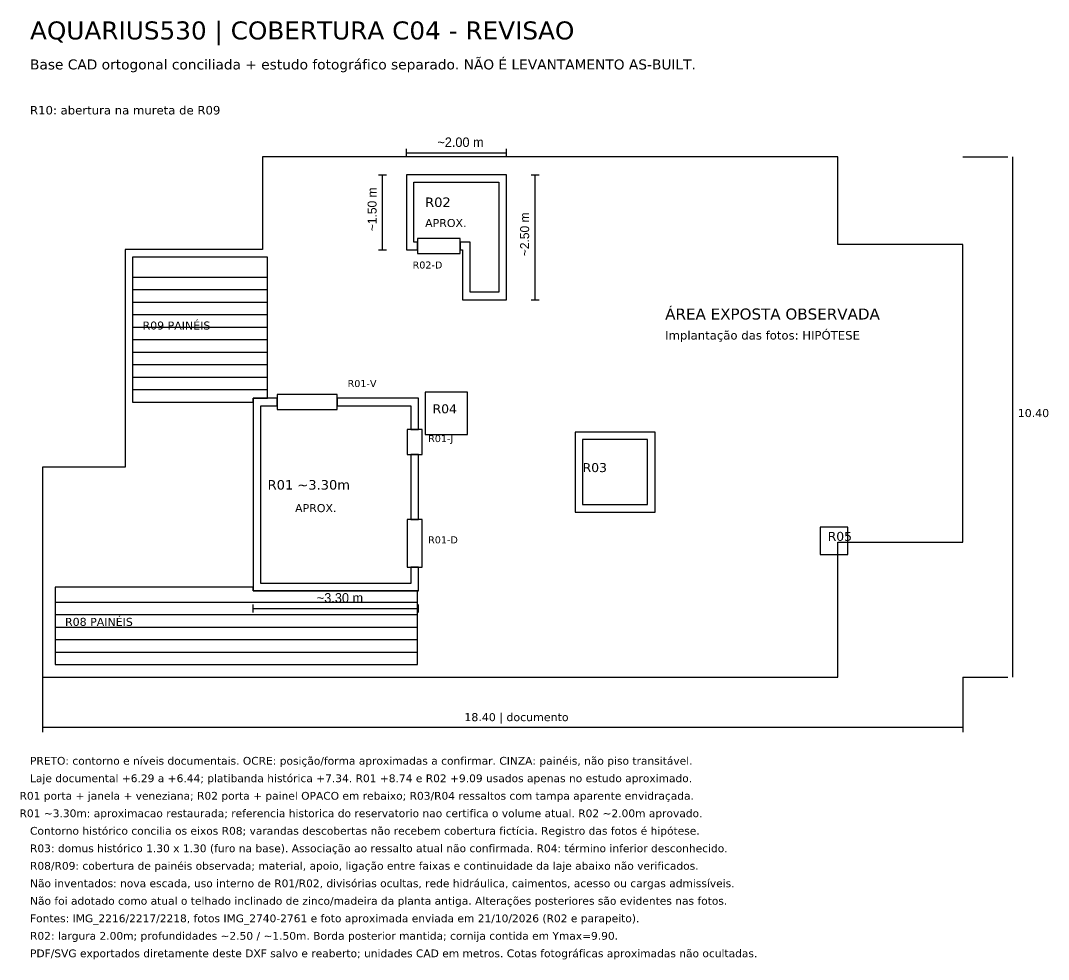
# Model space of a CAD drawing. Header units: metres. Extents: x -11 to 73, y -85 to 15.
# Drawn here: x 48.71 to 69.26, y -45.89 to -27.12 of the extents above; entities that cross this region are included whole.
import ezdxf

# ---------------------------------------------------------------- set-up
doc = ezdxf.new("R2010")
doc.units = ezdxf.units.M
for name, color, linetype in [('04_ROOFTOP$0$ABERTURAS', 4, 'Continuous'), ('04_ROOFTOP$0$BASE_DOCUMENTAL', 7, 'Continuous'), ('04_ROOFTOP$0$COTAS', 7, 'Continuous'), ('04_ROOFTOP$0$FOTO_HIPOTESE', 30, 'Continuous'), ('04_ROOFTOP$0$HISTORICO', 8, 'Continuous'), ('04_ROOFTOP$0$NOTAS', 7, 'Continuous'), ('04_ROOFTOP$0$PAINEIS_NAO_PISO', 8, 'Continuous')]:
    doc.layers.add(name, color=color, linetype=linetype)
doc.styles.add('04_ROOFTOP$0$READABLE', font='DejaVuSans.ttf')

# ---------------------------------------------------------------- blocks, each defined once
blk = doc.blocks.new('04_ROOFTOP')
at = {"layer": '04_ROOFTOP$0$ABERTURAS'}
for points in [[(1.65, 8.22), (2.5, 8.22), (2.5, 8.52), (1.65, 8.52)], [(-1.16, 5.1), (0.04, 5.1), (0.04, 5.4), (-1.16, 5.4)], [(1.44, 4.2), (1.74, 4.2), (1.74, 4.7), (1.44, 4.7)], [(1.44, 1.95), (1.74, 1.95), (1.74, 2.9), (1.44, 2.9)]]:
    blk.add_lwpolyline(points, close=True, dxfattribs=at)
at = {"layer": '04_ROOFTOP$0$BASE_DOCUMENTAL'}
blk.add_lwpolyline([(-5.85, -0.25), (10.05, -0.25), (10.05, 2.45), (12.55, 2.45), (12.55, 8.4), (10.05, 8.4), (10.05, 10.15), (-1.45, 10.15), (-1.45, 8.3), (-4.2, 8.3), (-4.2, 3.95), (-5.85, 3.95)], close=True, dxfattribs=at)
at = {"layer": '04_ROOFTOP$0$COTAS'}
for p, q in [((1.425, 10.15), (1.425, 10.31)), ((3.425, 10.15), (3.425, 10.31)), ((1.425, 10.23), (3.425, 10.23)), ((12.55, 10.15), (13.45, 10.15)), ((13.55, -0.25), (13.55, 10.15)), ((0.87, 9.795), (1.03, 9.795)), ((0.95, 8.295), (0.95, 9.795)), ((3.92, 9.795), (4.08, 9.795)), ((4, 7.295), (4, 9.795)), ((0.87, 8.295), (1.03, 8.295)), ((3.92, 7.295), (4.08, 7.295)), ((-1.635, 1.04), (-1.635, 1.2)), ((-1.635, 1.12), (1.665, 1.12)), ((1.665, 1.04), (1.665, 1.2)), ((-5.85, -0.25), (-5.85, -1.35)), ((12.55, -0.25), (12.55, -1.35)), ((12.55, -0.25), (13.45, -0.25)), ((-5.85, -1.25), (12.55, -1.25))]:
    blk.add_line(p, q, dxfattribs=at)
at = {"layer": '04_ROOFTOP$0$FOTO_HIPOTESE'}
for points in [[(2.55, 7.295), (3.425, 7.295), (3.425, 9.795), (1.425, 9.795), (1.425, 8.295), (1.65, 8.295), (1.65, 8.445), (1.575, 8.445), (1.575, 9.645), (3.275, 9.645), (3.275, 7.445), (2.7, 7.445), (2.7, 8.445), (2.5, 8.445), (2.5, 8.295), (2.55, 8.295)], [(1.8, 4.6), (2.65, 4.6), (2.65, 5.45), (1.8, 5.45)], [(1.665, 1.475), (1.665, 1.95), (1.515, 1.95), (1.515, 1.625), (-1.485, 1.625), (-1.485, 5.175), (-1.16, 5.175), (-1.16, 5.325), (-1.635, 5.325), (-1.635, 1.475)], [(0.04, 5.175), (1.515, 5.175), (1.515, 4.7), (1.665, 4.7), (1.665, 5.325), (0.04, 5.325)], [(4.8, 3.05), (6.4, 3.05), (6.4, 4.65), (4.8, 4.65)], [(1.515, 2.9), (1.665, 2.9), (1.665, 4.2), (1.515, 4.2)], [(9.7, 2.2), (10.25, 2.2), (10.25, 2.75), (9.7, 2.75)]]:
    blk.add_lwpolyline(points, close=True, dxfattribs=at)
at = {"layer": '04_ROOFTOP$0$HISTORICO'}
blk.add_lwpolyline([(4.95, 3.2), (6.25, 3.2), (6.25, 4.5), (4.95, 4.5)], close=True, dxfattribs=at)
at = {"layer": '04_ROOFTOP$0$PAINEIS_NAO_PISO'}
for p, q in [((-4.05, 7.75), (-1.35, 7.75)), ((-4.05, 7.5), (-1.35, 7.5)), ((-4.05, 7.25), (-1.35, 7.25)), ((-4.05, 7), (-1.35, 7)), ((-4.05, 6.75), (-1.35, 6.75)), ((-4.05, 6.5), (-1.35, 6.5)), ((-4.05, 6.25), (-1.35, 6.25)), ((-4.05, 6), (-1.35, 6)), ((-4.05, 5.75), (-1.35, 5.75)), ((-4.05, 5.5), (-1.35, 5.5)), ((-4.05, 5.25), (-1.635, 5.25)), ((-5.6, 1.25), (1.65, 1.25)), ((-5.6, 1), (1.65, 1)), ((-5.6, 0.75), (1.65, 0.75)), ((-5.6, 0.5), (1.65, 0.5)), ((-5.6, 0.25), (1.65, 0.25)), ((-5.6, 0), (1.65, 0))]:
    blk.add_line(p, q, dxfattribs=at)
for points in [[(-4.05, 5.25), (-1.635, 5.25), (-1.635, 5.325), (-1.35, 5.325), (-1.35, 8.15), (-4.05, 8.15)], [(-5.6, 0), (1.65, 0), (1.65, 1.475), (-1.635, 1.475), (-1.635, 1.55), (-5.6, 1.55)]]:
    blk.add_lwpolyline(points, close=True, dxfattribs=at)
at = {"layer": '04_ROOFTOP$0$ABERTURAS', "style": '04_ROOFTOP$0$READABLE'}
for s, p in [('R02-D', (1.55, 7.92)), ('R01-V', (0.25, 5.55)), ('R01-J', (1.86, 4.45)), ('R01-D', (1.86, 2.425))]:
    blk.add_text(s, height=0.14, dxfattribs=at).set_placement(p)
at = {"layer": '04_ROOFTOP$0$COTAS'}
for s, p in [('~2.00 m', (2.045, 10.35)), ('~3.30 m', (-0.365, 1.24))]:
    blk.add_text(s, height=0.19, dxfattribs=at).set_placement(p)
for s, p in [('~1.50 m', (0.83, 8.665)), ('~2.50 m', (3.88, 8.165))]:
    blk.add_text(s, height=0.18, rotation=90, dxfattribs=at).set_placement(p)
at = {"layer": '04_ROOFTOP$0$FOTO_HIPOTESE', "style": '04_ROOFTOP$0$READABLE'}
for s, height, p in [('R10: abertura na mureta de R09', 0.17, (-6.1, 11)), ('R02', 0.19, (1.8, 9.15)), ('APROX.', 0.16, (1.8, 8.75)), ('ÁREA EXPOSTA OBSERVADA', 0.22, (6.6, 6.9)), ('Implantação das fotos: HIPÓTESE', 0.17, (6.6, 6.5)), ('R04', 0.18, (1.95, 5.025)), ('R03', 0.18, (4.95, 3.85)), ('R01 ~3.30m', 0.19, (-1.35, 3.5)), ('APROX.', 0.16, (-0.8, 3.05)), ('R05', 0.18, (9.85, 2.475))]:
    blk.add_text(s, height=height, dxfattribs=at).set_placement(p)
at = {"layer": '04_ROOFTOP$0$NOTAS', "style": '04_ROOFTOP$0$READABLE'}
for s, height, p in [('AQUARIUS530 | COBERTURA C04 - REVISAO', 0.36, (-6.1, 12.5)), ('Base CAD ortogonal conciliada + estudo fotográfico separado. NÃO É LEVANTAMENTO AS-BUILT.', 0.2, (-6.1, 11.9)), ('10.40', 0.16, (13.65, 4.95)), ('18.40 | documento', 0.16, (2.585, -1.13)), ('PRETO: contorno e níveis documentais. OCRE: posição/forma aproximadas a confirmar. CINZA: painéis, não piso transitável.', 0.155, (-6.1, -2)), ('Laje documental +6.29 a +6.44; platibanda histórica +7.34. R01 +8.74 e R02 +9.09 usados apenas no estudo aproximado.', 0.155, (-6.1, -2.35)), ('R01 porta + janela + veneziana; R02 porta + painel OPACO em rebaixo; R03/R04 ressaltos com tampa aparente envidraçada.', 0.155, (-6.31, -2.7)), ('R01 ~3.30m: aproximacao restaurada; referencia historica do reservatorio nao certifica o volume atual. R02 ~2.00m aprovado.', 0.155, (-6.31, -3.05)), ('Contorno histórico concilia os eixos R08; varandas descobertas não recebem cobertura fictícia. Registro das fotos é hipótese.', 0.155, (-6.1, -3.4)), ('R03: domus histórico 1.30 x 1.30 (furo na base). Associação ao ressalto atual não confirmada. R04: término inferior desconhecido.', 0.155, (-6.1, -3.75)), ('R08/R09: cobertura de painéis observada; material, apoio, ligação entre faixas e continuidade da laje abaixo não verificados.', 0.155, (-6.1, -4.1)), ('Não inventados: nova escada, uso interno de R01/R02, divisórias ocultas, rede hidráulica, caimentos, acesso ou cargas admissíveis.', 0.155, (-6.1, -4.45)), ('Não foi adotado como atual o telhado inclinado de zinco/madeira da planta antiga. Alterações posteriores são evidentes nas fotos.', 0.155, (-6.1, -4.8)), ('Fontes: IMG_2216/2217/2218, fotos IMG_2740-2761 e foto aproximada enviada em 21/10/2026 (R02 e parapeito).', 0.155, (-6.1, -5.15)), ('R02: largura 2.00m; profundidades ~2.50 / ~1.50m. Borda posterior mantida; cornija contida em Ymax=9.90.', 0.155, (-6.1, -5.5)), ('PDF/SVG exportados diretamente deste DXF salvo e reaberto; unidades CAD em metros. Cotas fotográficas aproximadas não ocultadas.', 0.155, (-6.1, -5.85))]:
    blk.add_text(s, height=height, dxfattribs=at).set_placement(p)
at = {"layer": '04_ROOFTOP$0$PAINEIS_NAO_PISO', "style": '04_ROOFTOP$0$READABLE'}
for s, p in [('R09 PAINÉIS', (-3.85, 6.7)), ('R08 PAINÉIS', (-5.4, 0.775))]:
    blk.add_text(s, height=0.16, dxfattribs=at).set_placement(p)

msp = doc.modelspace()

# ---------------------------------------------------------------- block references
msp.add_blockref('04_ROOFTOP', (55, -40))

doc.saveas('drawing.dxf')
